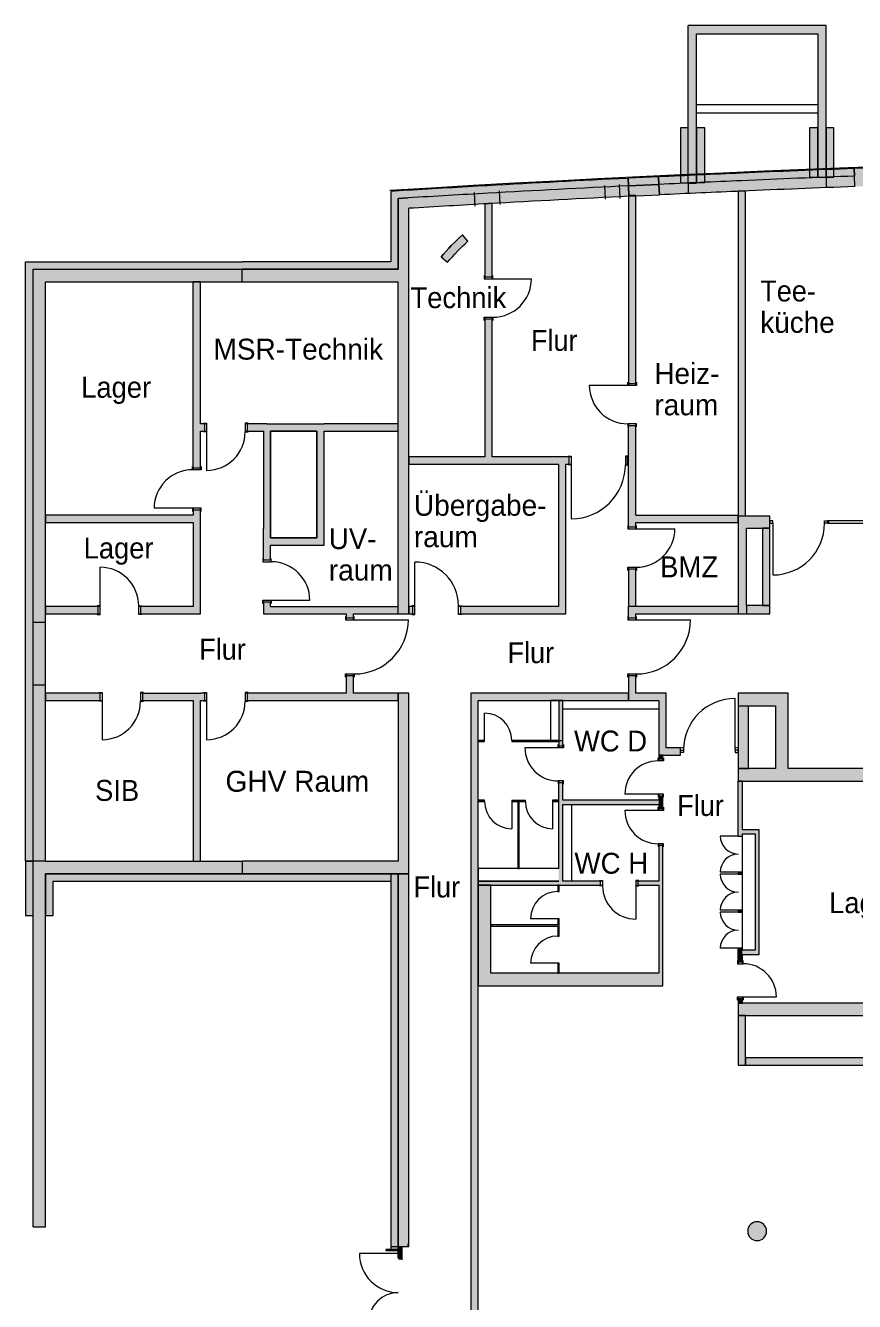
# Model space of a CAD drawing. Header units: inches. Extents: x 354311 to 431061, y 371078 to 433204.
# Drawn here: x 354311 to 374121, y 402725 to 433204 of the extents above; entities that cross this region are included whole.
import ezdxf

# ---------------------------------------------------------------- set-up
doc = ezdxf.new("R2010")
doc.units = ezdxf.units.IN
doc.header["$LTSCALE"] = 250
doc.header["$MEASUREMENT"] = 0
doc.linetypes.add('G1', pattern=[0.18, 0.12, -0.06])
doc.layers.add('Grundebene', color=7, linetype='Continuous')
doc.styles.add('ARIAL', font='arial.ttf', dxfattribs={"height": 0.2})

msp = doc.modelspace()

# ---------------------------------------------------------------- hatches: boundary and pattern name
at = {"layer": 'Grundebene', "true_color": 0x000000, "transparency": 33554687}
h = msp.add_hatch(color=18, dxfattribs=at)
h.paths.add_polyline_path([(370144, 429441), (370344, 429441), (370344, 429443), (370144, 429443)], flags=0)
h.paths.add_polyline_path([(370144, 429443), (370344, 429443), (370344, 430760), (370144, 430760)], flags=0)
h.paths.add_polyline_path([(370144, 430760), (370344, 430760), (370344, 433004), (370144, 433204)], flags=0)
for points in [[(370144, 433204), (370344, 433004), (373244, 433004), (373444, 433204)], [(373444, 433204), (373244, 433004), (373244, 429581), (373444, 429581)], [(369964, 430760), (369964, 429443), (370144, 429443), (370144, 430760)], [(370344, 429452), (370544, 429452), (370544, 430761), (370344, 430761)], [(373244, 430761), (373044, 430761), (373044, 429581), (373244, 429581)], [(373444, 429581), (373624, 429581), (373624, 430760), (373444, 430760)], [(369439, 429589), (371413, 429678), (371413, 429678), (374114, 429787), (374114, 429787), (374121, 429607), (374121, 429607), (371421, 429498), (371421, 429498), (369448, 429409)], [(374850, 429634), (374844, 429814), (374114, 429787), (374121, 429607)], [(374114, 429787), (374844, 429814), (374850, 429634), (374850, 429634), (374850, 429634), (374850, 429634), (374860, 429384), (374130, 429357), (374121, 429607), (374121, 429607)], [(363039, 429243), (363443, 429267), (363443, 429267), (365353, 429378), (368710, 429554), (368718, 429374), (368718, 429374), (365363, 429198), (365363, 429198), (363454, 429088), (363219, 429074)], [(369448, 429409), (369439, 429589), (368710, 429554), (368719, 429374)], [(369439, 429589), (369448, 429409), (369448, 429409), (369460, 429159), (368731, 429124), (368719, 429374), (368719, 429374), (368710, 429554)], [(369448, 429409), (371421, 429498), (371421, 429498), (374121, 429607), (374130, 429357), (374130, 429357), (371431, 429248), (371431, 429248), (369460, 429159)], [(363219, 429074), (363039, 429243), (363039, 427563), (363219, 427383)], [(363039, 429243), (363039, 427563), (363219, 427383), (363219, 429074)], [(363219, 429074), (363469, 428838), (364250, 428883), (365055, 428930), (365654, 428964), (366545, 429012), (367425, 429056), (368731, 429124), (368719, 429374), (365908, 429304)], [(369448, 429409), (368719, 429374), (368731, 429124), (369460, 429159)], [(363469, 428838), (363219, 429074), (363219, 427383), (363277, 427183), (363469, 427083)], [(363219, 429074), (363219, 427383), (363277, 427183), (363469, 427083), (363469, 428838)], [(364302, 427746), (364243, 427676), (364398, 427549), (364454, 427616), (364511, 427682), (364570, 427746), (364630, 427810), (364691, 427872), (364754, 427932), (364818, 427992), (364883, 428050), (364751, 428201), (364683, 428140), (364616, 428077), (364551, 428014), (364486, 427949), (364423, 427883), (364362, 427815)], [(354791, 413242), (354311, 413242), (354311, 427563), (354791, 427563)], [(354791, 427563), (363469, 427563), (363469, 427083), (354791, 427083)], [(363039, 427563), (359491, 427563), (359491, 427383), (363219, 427383)], [(363219, 427083), (363277, 427183), (363219, 427383), (359491, 427383), (359491, 427083)], [(363219, 419154), (363219, 422729), (363219, 427083), (363277, 427183), (363469, 427083), (363469, 422729), (363469, 419154)], [(363219, 423513), (363219, 423688), (361444, 423688), (361444, 423513)], [(360169, 423513), (360081, 423557), (359994, 423513), (359994, 421188), (360169, 421188)], [(361444, 423513), (361356, 423557), (361269, 423513), (361269, 420963), (361444, 420788)], [(367219, 419329), (367044, 419329), (367044, 422904), (367219, 422904)], [(358319, 421329), (358363, 421417), (358319, 421504), (354791, 421504), (354791, 421329)], [(372094, 421494), (371344, 421494), (371344, 421194), (372094, 421194)], [(361444, 420788), (361269, 420963), (360169, 420963), (360125, 420846), (360169, 420788)], [(371919, 419354), (372094, 419354), (372094, 421194), (371919, 421194)], [(368894, 419329), (368850, 419212), (368894, 419154), (371344, 419154), (371344, 419329)], [(363469, 417254), (363219, 417254), (363219, 413242), (363469, 412942)], [(363219, 417254), (363219, 413242), (363469, 412942), (363469, 417254)], [(363419, 401791), (364956, 401791), (364956, 417254), (365131, 417079), (365131, 417079), (365131, 401616), (363419, 401616)], [(365131, 417079), (364956, 417254), (364956, 401791), (365131, 401616)], [(368719, 417079), (368719, 417254), (364956, 417254), (365131, 417079)], [(368719, 417254), (364956, 417254), (365131, 417079), (368719, 417079)], [(369444, 417079), (369619, 417254), (368894, 417254), (368719, 417079)], [(369444, 415777), (369619, 415952), (369619, 417254), (369444, 417079)], [(372234, 416954), (372534, 417254), (371344, 417254), (371344, 416954)], [(372234, 415204), (372534, 415204), (372534, 415454), (372534, 417254), (372234, 416954), (372234, 415454)], [(358494, 417079), (358406, 417123), (358319, 417079), (358319, 413242), (358494, 413242)], [(367055, 417079), (367155, 417079), (367155, 415999), (367055, 415999)], [(371344, 416954), (371584, 416954), (371584, 415454), (371344, 415454)], [(365280, 416099), (365131, 416099), (365131, 416129), (365280, 416129)], [(367055, 416099), (365930, 416099), (365930, 416129), (367055, 416129)], [(369959, 415777), (369959, 415952), (369619, 415952), (369444, 415777)], [(369444, 415684), (369544, 415684), (369544, 415777), (369444, 415777)], [(376969, 415154), (377169, 415454), (372534, 415454), (372534, 415204), (372234, 415204), (372234, 415454), (371344, 415454), (371344, 415154)], [(377169, 415454), (372534, 415454), (372534, 415204), (372234, 415204), (372234, 415454), (371344, 415454), (371344, 415154), (376969, 415154)], [(371444, 413844), (371344, 413844), (371344, 415154), (371444, 415154)], [(367055, 415114), (367155, 415114), (367155, 412769), (367055, 412769)], [(365280, 414699), (365131, 414699), (365131, 414669), (365280, 414669)], [(365930, 414699), (366256, 414699), (366256, 414669), (365930, 414669)], [(366078, 413069), (366108, 413069), (366108, 414669), (366078, 414669)], [(366906, 414699), (367055, 414699), (367055, 414669), (366906, 414669)], [(367155, 414699), (369444, 414699), (369444, 414599), (367155, 414599)], [(369444, 414799), (369544, 414799), (369544, 414499), (369444, 414499)], [(371844, 413994), (371444, 413994), (371444, 413894), (371844, 413894)], [(369544, 410569), (369444, 410569), (369444, 413614), (369544, 413614)], [(371844, 411114), (371744, 411114), (371744, 413894), (371844, 413894)], [(354491, 413242), (354311, 413242), (354311, 411942), (354491, 411942)], [(354491, 413242), (354791, 413242), (354791, 404507), (354491, 404507)], [(354716, 413142), (354791, 413242), (358406, 413242), (359491, 413242), (359491, 412942), (358406, 412942), (354791, 412942)], [(354791, 412942), (359491, 412942), (359491, 413242), (363219, 413242), (363469, 412942), (363219, 412942), (363039, 412762), (354971, 412762)], [(359491, 413242), (359491, 412942), (363469, 412942), (363219, 413242)], [(371344, 412984), (371444, 412984), (371444, 412934), (371344, 412934)], [(354791, 412942), (354971, 412762), (363039, 412762), (363219, 412942)], [(354971, 412762), (354791, 412942), (354791, 411942), (354971, 411942)], [(363219, 412942), (363039, 412942), (363039, 404039), (363219, 404039)], [(363219, 412942), (363039, 412762), (363039, 403964), (363219, 403964)], [(363039, 412762), (363219, 412942), (363219, 412942), (363469, 412942), (363469, 404039), (363219, 404039), (363219, 404039), (363219, 403964), (363039, 403964)], [(363469, 412942), (363219, 412942), (363219, 404039), (363469, 404039)], [(365131, 412769), (368055, 412769), (368055, 412669), (365131, 412669)], [(368940, 412669), (369444, 412669), (369444, 412769), (368940, 412769)], [(365431, 410269), (365131, 410269), (365131, 412669), (365431, 412669)], [(367031, 412669), (367061, 412669), (367061, 412519), (367031, 412519)], [(371344, 412074), (371444, 412074), (371444, 412024), (371344, 412024)], [(367031, 411869), (367061, 411869), (367061, 411454), (367031, 411454)], [(365431, 411719), (367031, 411719), (367031, 411689), (365431, 411689)], [(371344, 410839), (371444, 410839), (371444, 411164), (371344, 411164)], [(371444, 411114), (371844, 411114), (371844, 411014), (371444, 411014)], [(369544, 410269), (365431, 410269), (365431, 410569), (369544, 410569)], [(367031, 410569), (367061, 410569), (367061, 410804), (367031, 410804)], [(371344, 409954), (371444, 409954), (371444, 409854), (371344, 409854)], [(371344, 409854), (376969, 409854), (376969, 409554), (371344, 409554)], [(371344, 408367), (371519, 408367), (371519, 409554), (371344, 409554)], [(376969, 408367), (376969, 408542), (371519, 408542), (371519, 408367)], [(363301, 403723), (363301, 404039), (363219, 404039), (363219, 403723)]]:
    msp.add_hatch(color=18, dxfattribs=at).paths.add_polyline_path(points, flags=0)
h = msp.add_hatch(color=18, dxfattribs=at)
h.paths.add_polyline_path([(374121, 429607), (374114, 429787), (371413, 429678), (371421, 429498)], flags=0)
h.paths.add_polyline_path([(371413, 429678), (369439, 429589), (369448, 429409), (371421, 429498)], flags=0)
h = msp.add_hatch(color=18, dxfattribs=at)
h.paths.add_polyline_path([(368718, 429374), (368710, 429554), (365353, 429378), (365363, 429198)], flags=0)
h.paths.add_polyline_path([(365353, 429378), (363443, 429267), (363039, 429243), (363219, 429074), (363454, 429088), (365363, 429198)], flags=0)
h = msp.add_hatch(color=18, dxfattribs=at)
h.paths.add_polyline_path([(374130, 429357), (374121, 429607), (371421, 429498), (371431, 429248)], flags=0)
h.paths.add_polyline_path([(371431, 429248), (371421, 429498), (369448, 429409), (369460, 429159)], flags=0)
h = msp.add_hatch(color=18, dxfattribs=at)
h.paths.add_polyline_path([(368731, 429124), (368718, 429374), (365363, 429198), (365377, 428949)], flags=0)
h.paths.add_polyline_path([(365377, 428949), (365363, 429198), (363454, 429088), (363219, 429074), (363469, 428838), (363469, 428838)], flags=0)
h = msp.add_hatch(color=18, dxfattribs=at)
h.paths.add_polyline_path([(368894, 429142), (368719, 429142), (368719, 424654), (368894, 424654)], flags=0)
h.paths.add_polyline_path([(368894, 423644), (368719, 423644), (368719, 421329), (368850, 421387), (368894, 421504)], flags=0)
h.paths.add_polyline_path([(368894, 421329), (368850, 421387), (368719, 421329), (368719, 421229), (368894, 421229)], flags=0)
h.paths.add_polyline_path([(368894, 420219), (368719, 420219), (368719, 419329), (368894, 419329)], flags=0)
h = msp.add_hatch(color=18, dxfattribs=at)
h.paths.add_polyline_path([(371519, 421494), (371519, 429248), (371431, 429248), (371344, 429245), (371344, 421494), (371431, 421494)], flags=0)
h.paths.add_polyline_path([(371519, 429249), (371434, 429249), (371431, 429248), (371519, 429248)], flags=0)
h = msp.add_hatch(color=18, dxfattribs=at)
h.paths.add_polyline_path([(365290, 427199), (365465, 427199), (365465, 428949), (365377, 428949), (365290, 428944)], flags=0)
h.paths.add_polyline_path([(365465, 426189), (365290, 426189), (365290, 422904), (365377, 422860), (365465, 422904)], flags=0)
h = msp.add_hatch(color=18, dxfattribs=at)
h.paths.add_polyline_path([(359491, 427383), (359491, 427563), (358406, 427563), (358406, 427383)], flags=0)
h.paths.add_polyline_path([(358406, 427563), (354311, 427563), (354491, 427383), (358406, 427383)], flags=0)
h = msp.add_hatch(color=18, dxfattribs=at)
h.paths.add_polyline_path([(359491, 427083), (359491, 427383), (358406, 427383), (358406, 427083)], flags=0)
h.paths.add_polyline_path([(358406, 427083), (358406, 427383), (354491, 427383), (354791, 427083)], flags=0)
h = msp.add_hatch(color=18, dxfattribs=at)
h.paths.add_polyline_path([(358319, 423513), (358450, 423571), (358494, 423688), (358494, 427083), (358319, 427083)], flags=0)
h.paths.add_polyline_path([(358494, 423513), (358450, 423571), (358319, 423513), (358319, 422639), (358494, 422639)], flags=0)
h.paths.add_polyline_path([(358494, 421629), (358319, 421629), (358319, 421504), (358363, 421417), (358494, 421417)], flags=0)
h.paths.add_polyline_path([(358494, 421417), (358363, 421417), (358319, 421329), (358319, 419329), (358494, 419154)], flags=0)
h = msp.add_hatch(color=18, dxfattribs=at)
h.paths.add_polyline_path([(363469, 427083), (363277, 427183), (363219, 427083), (363219, 422729), (363469, 422729)], flags=0)
h.paths.add_polyline_path([(363469, 422729), (363219, 422729), (363219, 419154), (363469, 419154)], flags=0)
h = msp.add_hatch(color=18, dxfattribs=at)
h.paths.add_polyline_path([(359994, 423513), (360081, 423557), (360081, 423688), (359604, 423688), (359604, 423513)], flags=0)
h.paths.add_polyline_path([(358594, 423513), (358594, 423688), (358494, 423688), (358450, 423571), (358494, 423513)], flags=0)
h = msp.add_hatch(color=18, dxfattribs=at)
h.paths.add_polyline_path([(361444, 423513), (361444, 423688), (361356, 423688), (361356, 423557), (361444, 423513)], flags=0)
h.paths.add_polyline_path([(361269, 423513), (361356, 423557), (361356, 423688), (360081, 423688), (360081, 423557), (360169, 423513)], flags=0)
h = msp.add_hatch(color=18, dxfattribs=at)
h.paths.add_polyline_path([(367044, 422729), (367131, 422773), (367131, 422904), (365465, 422904), (365377, 422860), (365377, 422729)], flags=0)
h.paths.add_polyline_path([(365377, 422729), (365377, 422860), (365290, 422904), (363469, 422904), (363469, 422729)], flags=0)
h = msp.add_hatch(color=18, dxfattribs=at)
h.paths.add_polyline_path([(368719, 422729), (368719, 422904), (368690, 422904), (368690, 422729)], flags=0)
h.paths.add_polyline_path([(367305, 422729), (367305, 422904), (367131, 422904), (367131, 422773), (367219, 422729)], flags=0)
h = msp.add_hatch(color=18, dxfattribs=at)
h.paths.add_polyline_path([(371344, 421504), (371344, 421494), (371344, 421494), (371344, 421504)], flags=0)
h.paths.add_polyline_path([(371344, 421504), (368894, 421504), (368850, 421387), (368894, 421329), (371344, 421329), (371344, 421494), (371344, 421494)], flags=0)
h = msp.add_hatch(color=18, dxfattribs=at)
h.paths.add_polyline_path([(371344, 419154), (371544, 419354), (371544, 421194), (371344, 421194)], flags=0)
h.paths.add_polyline_path([(371344, 421194), (371544, 421194), (371544, 421194), (371411, 421277), (371344, 421194)], flags=0)
h = msp.add_hatch(color=18, dxfattribs=at)
h.paths.add_polyline_path([(360169, 421188), (359994, 421188), (359994, 420788), (360125, 420846), (360169, 420963)], flags=0)
h.paths.add_polyline_path([(360169, 420788), (360125, 420846), (359994, 420788), (359994, 420439), (360169, 420439)], flags=0)
h.paths.add_polyline_path([(360169, 419429), (359994, 419429), (359994, 419154), (360169, 419329)], flags=0)
h = msp.add_hatch(color=18, dxfattribs=at)
h.paths.add_polyline_path([(358494, 419154), (358319, 419329), (357060, 419329), (357060, 419154)], flags=0)
h.paths.add_polyline_path([(356050, 419154), (356050, 419329), (354791, 419329), (354791, 419154)], flags=0)
h = msp.add_hatch(color=18, dxfattribs=at)
h.paths.add_polyline_path([(363219, 419154), (363219, 419329), (362062, 419329), (362062, 419198), (362150, 419154)], flags=0)
h.paths.add_polyline_path([(361975, 419154), (362062, 419198), (362062, 419329), (360169, 419329), (359994, 419154)], flags=0)
h = msp.add_hatch(color=18, dxfattribs=at)
h.paths.add_polyline_path([(362150, 419154), (362062, 419198), (361975, 419154), (361975, 419054), (362150, 419054)], flags=0)
h.paths.add_polyline_path([(362150, 417669), (361975, 417669), (361975, 417254), (362062, 417210), (362150, 417254)], flags=0)
h = msp.add_hatch(color=18, dxfattribs=at)
h.paths.add_polyline_path([(364704, 419329), (364704, 419154), (367219, 419154), (367219, 419329), (367044, 419329)], flags=0)
h.paths.add_polyline_path([(363569, 419154), (363569, 419329), (363469, 419329), (363469, 419154)], flags=0)
h = msp.add_hatch(color=18, dxfattribs=at)
h.paths.add_polyline_path([(368894, 419329), (368719, 419329), (368719, 419154), (368850, 419212), (368894, 419329)], flags=0)
h.paths.add_polyline_path([(368894, 419154), (368850, 419212), (368719, 419154), (368719, 419054), (368894, 419054)], flags=0)
h.paths.add_polyline_path([(368894, 417669), (368719, 417669), (368719, 417079), (368894, 417254)], flags=0)
h = msp.add_hatch(color=18, dxfattribs=at)
h.paths.add_polyline_path([(372094, 419154), (372094, 419354), (371544, 419354), (371344, 419154)], flags=0)
h.paths.add_polyline_path([(371344, 419154), (371544, 419354), (371544, 419354), (371344, 419154)], flags=0)
h = msp.add_hatch(color=18, dxfattribs=at)
h.paths.add_polyline_path([(358500, 417079), (358500, 417254), (358406, 417254), (358406, 417123), (358494, 417079)], flags=0)
h.paths.add_polyline_path([(358319, 417079), (358406, 417123), (358406, 417254), (357104, 417254), (357104, 417079)], flags=0)
h.paths.add_polyline_path([(356094, 417079), (356094, 417254), (354791, 417254), (354791, 417079)], flags=0)
h = msp.add_hatch(color=18, dxfattribs=at)
h.paths.add_polyline_path([(363219, 417079), (363219, 417254), (362150, 417254), (362062, 417210), (362062, 417079)], flags=0)
h.paths.add_polyline_path([(362062, 417079), (362062, 417210), (361975, 417254), (359604, 417254), (359604, 417079)], flags=0)
h.paths.add_polyline_path([(358594, 417079), (358594, 417254), (358500, 417254), (358500, 417079)], flags=0)
h = msp.add_hatch(color=18, dxfattribs=at)
h.paths.add_polyline_path([(354311, 413242), (354311, 411942), (354491, 411942), (354491, 413242)], flags=0)
h.paths.add_polyline_path([(354971, 412762), (354791, 412942), (354791, 411942), (354971, 411942)], flags=0)
h = msp.add_hatch(color=18, dxfattribs=at)
h.paths.add_polyline_path([(354791, 413242), (354491, 413242), (354491, 413242), (354716, 413142), (354791, 413242)], flags=0)
h.paths.add_polyline_path([(354791, 412942), (354716, 413142), (354491, 413242), (354491, 404507), (354791, 404507)], flags=0)
h = msp.add_hatch(color=18, dxfattribs=at)
h.paths.add_polyline_path([(354791, 413242), (354716, 413142), (354791, 412942), (358406, 412942), (358406, 413242)], flags=0)
h.paths.add_polyline_path([(358406, 413242), (358406, 412942), (359491, 412942), (359491, 413242)], flags=0)
h = msp.add_hatch(color=18, dxfattribs=at)
edge = h.paths.add_edge_path(flags=0)
edge.add_arc((371794, 404404), 225, 0, 360)
edge.add_arc((371794, 404404), 225, 0, 360)

# ---------------------------------------------------------------- linework, layer by layer
at = {"layer": 'Grundebene', "color": 18, "linetype": 'Continuous', "lineweight": 13, "true_color": 0x000000}
for p, q in [((370144, 429441), (370144, 433204)), ((373444, 433204), (370144, 433204)), ((373444, 429581), (373444, 433204)), ((370344, 429441), (370344, 433004)), ((370344, 433004), (373244, 433004)), ((373244, 433004), (373244, 429581)), ((370344, 431318), (373244, 431318)), ((370344, 431118), (373064, 431118)), ((370344, 431118), (373244, 431118)), ((370344, 431117), (373244, 431118)), ((373244, 431118), (373244, 429572)), ((369964, 430760), (369964, 429443)), ((370144, 430760), (369964, 430760)), ((370144, 429443), (370144, 430760)), ((370544, 430761), (370344, 430761)), ((370344, 430761), (370344, 429452)), ((370544, 429452), (370544, 430761)), ((373244, 430761), (373044, 430761)), ((373044, 430761), (373044, 429581)), ((373244, 429581), (373244, 430761)), ((373624, 430760), (373444, 430760)), ((373444, 430760), (373444, 429581)), ((373624, 429581), (373624, 430760)), ((374844, 429814), (374114, 429787)), ((374121, 429607), (374114, 429787)), ((374114, 429787), (374121, 429607)), ((369439, 429589), (368710, 429554)), ((368710, 429554), (368719, 429374)), ((368718, 429374), (368710, 429554)), ((369448, 429409), (369439, 429589)), ((369439, 429589), (369448, 429409)), ((369964, 429443), (370144, 429443)), ((370144, 429441), (370144, 429193)), ((370144, 429441), (370344, 429441)), ((370344, 429452), (370544, 429452)), ((373044, 429581), (373244, 429581)), ((373244, 429581), (373444, 429581)), ((373444, 429581), (373444, 429331)), ((373444, 429581), (373624, 429581)), ((374130, 429357), (374121, 429607)), ((363443, 429267), (363039, 429243)), ((363039, 429243), (363039, 427563)), ((365058, 428891), (365040, 429219)), ((365656, 428925), (365638, 429253)), ((365656, 428925), (365638, 429253)), ((368172, 429055), (368157, 429383)), ((368522, 429074), (368506, 429403)), ((368731, 429124), (368718, 429374)), ((368719, 429374), (369448, 429409)), ((369448, 429409), (368719, 429374)), ((368719, 429374), (369448, 429409)), ((368731, 429124), (368719, 429374)), ((368719, 429374), (368731, 429124)), ((368894, 429142), (368719, 429142)), ((368719, 429142), (368719, 424654)), ((368731, 429124), (369460, 429159)), ((368731, 429124), (369460, 429159)), ((368894, 424654), (368894, 429142)), ((369460, 429159), (369448, 429409)), ((369460, 429159), (369448, 429409)), ((369448, 429409), (369460, 429159)), ((371344, 429245), (371344, 421494)), ((371434, 429249), (371431, 429248)), ((371519, 429249), (371434, 429249)), ((371519, 421494), (371519, 429249)), ((363219, 429074), (363454, 429088)), ((363454, 429088), (363219, 429074)), ((363219, 427383), (363219, 429074)), ((363219, 429074), (363219, 427383)), ((363469, 427083), (363469, 428838)), ((363469, 428838), (363469, 428838)), ((365290, 428944), (365290, 427199)), ((365465, 428949), (365377, 428949)), ((365465, 427199), (365465, 428949)), ((364423, 427883), (364486, 427949)), ((364486, 427949), (364423, 427883)), ((364486, 427949), (364551, 428014)), ((364551, 428014), (364486, 427949)), ((364551, 428014), (364616, 428077)), ((364616, 428077), (364551, 428014)), ((364616, 428077), (364683, 428140)), ((364683, 428140), (364616, 428077)), ((364683, 428140), (364751, 428201)), ((364751, 428201), (364683, 428140)), ((364691, 427872), (364754, 427932)), ((364691, 427872), (364754, 427932)), ((364883, 428050), (364751, 428201)), ((364883, 428050), (364751, 428201)), ((364754, 427932), (364818, 427992)), ((364754, 427932), (364818, 427992)), ((364818, 427992), (364883, 428050)), ((364818, 427992), (364883, 428050)), ((364243, 427676), (364302, 427746)), ((364302, 427746), (364243, 427676)), ((364243, 427676), (364398, 427549)), ((364243, 427676), (364398, 427549)), ((364302, 427746), (364362, 427815)), ((364362, 427815), (364302, 427746)), ((364362, 427815), (364423, 427883)), ((364423, 427883), (364362, 427815)), ((364398, 427549), (364454, 427616)), ((364398, 427549), (364454, 427616)), ((364454, 427616), (364511, 427682)), ((364454, 427616), (364511, 427682)), ((364511, 427682), (364570, 427746)), ((364511, 427682), (364570, 427746)), ((364570, 427746), (364630, 427810)), ((364570, 427746), (364630, 427810)), ((364630, 427810), (364691, 427872)), ((364630, 427810), (364691, 427872)), ((354311, 413242), (354311, 427563)), ((354311, 427563), (359491, 427563)), ((354491, 413242), (354491, 427383)), ((354491, 413242), (354491, 427383)), ((354491, 427383), (359491, 427383)), ((354491, 427383), (359491, 427383)), ((363039, 427563), (359491, 427563)), ((359491, 427083), (359491, 427383)), ((359491, 427083), (359491, 427383)), ((359491, 427383), (363219, 427383)), ((363219, 427383), (359491, 427383)), ((354791, 413242), (354791, 427083)), ((354791, 427083), (359491, 427083)), ((358319, 422639), (358319, 427083)), ((358494, 427083), (358319, 427083)), ((358494, 423688), (358494, 427083)), ((359491, 427083), (363219, 427083)), ((363219, 419154), (363219, 427083)), ((363469, 419154), (363469, 427083)), ((365275, 427229), (365275, 427154)), ((365275, 427154), (365480, 427154)), ((365290, 427199), (365465, 427199)), ((365480, 427154), (365480, 427229)), ((365480, 427154), (366400, 427154)), ((365275, 426159), (365275, 426234)), ((365275, 426234), (365480, 426234)), ((365465, 426189), (365290, 426189)), ((365290, 426189), (365290, 422904)), ((365465, 422904), (365465, 426189)), ((365480, 426234), (365480, 426159)), ((365546, 426237), (365558, 426237)), ((368704, 424609), (367784, 424609)), ((368704, 424609), (368704, 424684)), ((368909, 424609), (368704, 424609)), ((368719, 424654), (368894, 424654)), ((368909, 424684), (368909, 424609)), ((358594, 423688), (358494, 423688)), ((358564, 423703), (358639, 423703)), ((358594, 423513), (358594, 423688)), ((358639, 423703), (358639, 423498)), ((359634, 423703), (359559, 423703)), ((359559, 423703), (359559, 423498)), ((360081, 423688), (359604, 423688)), ((359604, 423688), (359604, 423513)), ((360081, 423688), (361444, 423688)), ((363219, 423688), (361444, 423688)), ((363219, 423513), (363219, 423688)), ((368909, 423689), (368704, 423689)), ((368704, 423689), (368704, 423614)), ((368909, 423614), (368909, 423689)), ((358494, 422639), (358494, 423513)), ((358494, 423513), (358594, 423513)), ((358639, 423498), (358564, 423498)), ((358639, 423498), (358639, 422578)), ((359559, 423498), (359634, 423498)), ((359604, 423513), (359994, 423513)), ((359994, 423513), (359994, 421188)), ((360169, 420963), (360169, 423513)), ((360169, 423513), (361269, 423513)), ((360169, 421188), (360169, 423513)), ((360169, 423513), (361269, 423513)), ((360169, 423513), (360169, 420963)), ((361269, 423513), (360169, 423513)), ((361269, 423513), (361269, 420963)), ((361269, 423513), (361269, 420963)), ((361269, 420963), (361269, 423513)), ((361444, 423513), (363219, 423513)), ((361444, 420788), (361444, 423513)), ((368719, 421229), (368719, 423644)), ((368894, 423644), (368719, 423644)), ((368894, 421504), (368894, 423644)), ((365290, 422904), (363469, 422904)), ((363469, 422904), (363469, 422729)), ((367131, 422904), (365465, 422904)), ((367305, 422904), (367131, 422904)), ((367275, 422919), (367350, 422919)), ((367305, 422729), (367305, 422904)), ((367350, 422919), (367350, 422714)), ((368720, 422919), (368645, 422919)), ((368645, 422919), (368645, 422714)), ((368719, 422904), (368690, 422904)), ((368690, 422904), (368690, 422729)), ((368719, 422729), (368719, 422904)), ((358304, 422594), (358304, 422669)), ((358509, 422594), (358304, 422594)), ((358319, 422639), (358494, 422639)), ((358509, 422669), (358509, 422594)), ((363469, 422729), (367044, 422729)), ((367044, 422729), (367044, 419329)), ((367219, 419329), (367219, 422729)), ((367219, 422729), (367305, 422729)), ((367350, 422714), (367275, 422714)), ((367350, 422714), (367350, 421419)), ((368645, 422714), (368720, 422714)), ((368690, 422729), (368719, 422729)), ((358304, 421674), (357384, 421674)), ((358509, 421674), (358304, 421674)), ((358304, 421674), (358304, 421599)), ((358494, 421629), (358319, 421629)), ((358319, 421629), (358319, 421504)), ((358494, 419154), (358494, 421629)), ((358509, 421599), (358509, 421674)), ((358319, 421504), (354791, 421504)), ((354791, 421504), (354791, 421329)), ((354791, 421329), (358319, 421329)), ((358319, 421329), (358319, 419329)), ((368704, 421259), (368704, 421184)), ((368719, 421229), (368894, 421229)), ((368894, 421504), (371344, 421504)), ((368894, 421329), (371344, 421329)), ((368894, 421229), (368894, 421329)), ((368909, 421184), (368909, 421259)), ((371344, 421494), (371344, 421504)), ((371344, 421494), (371431, 421494)), ((371344, 421494), (372094, 421494)), ((371344, 421494), (371344, 421194)), ((371344, 421494), (371344, 421494)), ((371344, 421329), (371344, 421494)), ((371344, 421494), (371344, 421494)), ((372094, 421194), (372094, 421494)), ((372169, 421374), (372094, 421374)), ((372094, 421374), (372094, 421314)), ((372094, 421314), (372169, 421314)), ((372169, 421314), (372169, 421374)), ((372169, 421314), (372169, 420079)), ((373404, 421374), (373479, 421374)), ((373404, 421314), (373404, 421374)), ((373479, 421314), (373404, 421314)), ((373479, 421374), (373479, 421314)), ((373509, 421374), (373479, 421374)), ((373479, 421374), (373479, 421314)), ((373479, 421314), (373509, 421314)), ((373509, 421314), (373509, 421374)), ((374564, 421374), (373509, 421374)), ((373509, 421314), (374564, 421314)), ((359994, 420439), (359994, 421188)), ((360169, 420963), (360169, 421188)), ((361269, 420963), (360169, 420963)), ((361269, 420963), (360169, 420963)), ((360169, 420963), (361269, 420963)), ((368704, 421184), (368909, 421184)), ((368909, 421184), (369829, 421184)), ((371344, 421194), (371344, 421194)), ((371344, 421194), (371344, 419154)), ((371544, 421194), (372094, 421194)), ((371544, 419354), (371544, 421194)), ((372094, 421194), (371919, 421194)), ((371919, 421194), (371919, 419354)), ((372094, 419354), (372094, 421194)), ((360169, 420439), (360169, 420788)), ((360169, 420788), (361444, 420788)), ((359979, 420469), (359979, 420394)), ((359979, 420394), (360184, 420394)), ((359994, 420439), (360169, 420439)), ((360184, 420394), (360184, 420469)), ((363614, 419344), (363614, 420389)), ((356095, 419344), (356095, 420264)), ((368704, 420189), (368704, 420264)), ((368704, 420264), (368909, 420264)), ((368894, 420219), (368719, 420219)), ((368719, 420219), (368719, 419329)), ((368894, 419329), (368894, 420219)), ((368909, 420264), (368909, 420189)), ((359979, 419399), (359979, 419474)), ((359979, 419474), (360184, 419474)), ((360169, 419429), (359994, 419429)), ((359994, 419429), (359994, 419154)), ((360169, 419329), (360169, 419429)), ((360184, 419474), (360184, 419399)), ((360184, 419474), (361104, 419474)), ((356050, 419329), (354791, 419329)), ((354791, 419329), (354791, 419154)), ((354791, 419154), (356050, 419154)), ((356095, 419344), (356020, 419344)), ((356020, 419139), (356095, 419139)), ((356050, 419154), (356050, 419329)), ((356095, 419139), (356095, 419344)), ((357015, 419139), (357015, 419344)), ((357015, 419344), (357090, 419344)), ((357090, 419139), (357015, 419139)), ((358319, 419329), (357060, 419329)), ((357060, 419329), (357060, 419154)), ((357060, 419154), (358494, 419154)), ((359994, 419154), (361975, 419154)), ((360169, 419329), (363219, 419329)), ((361960, 419084), (361960, 419009)), ((361975, 419154), (361975, 419054)), ((362150, 419154), (363219, 419154)), ((362150, 419054), (362150, 419154)), ((362165, 419009), (362165, 419084)), ((363219, 419154), (363219, 419329)), ((363219, 419154), (363469, 419154)), ((363569, 419329), (363469, 419329)), ((363469, 419329), (363469, 419154)), ((363469, 419154), (363569, 419154)), ((363614, 419344), (363539, 419344)), ((363539, 419139), (363614, 419139)), ((363569, 419154), (363569, 419329)), ((363614, 419139), (363614, 419344)), ((364659, 419139), (364659, 419344)), ((364659, 419344), (364734, 419344)), ((364734, 419139), (364659, 419139)), ((364704, 419329), (364704, 419154)), ((367044, 419329), (364704, 419329)), ((364704, 419154), (367219, 419154)), ((367219, 419154), (367219, 419329)), ((368704, 419084), (368704, 419009)), ((368894, 419329), (368719, 419329)), ((368719, 419054), (368719, 419329)), ((371344, 419329), (368894, 419329)), ((368894, 419154), (371344, 419154)), ((368894, 419054), (368894, 419154)), ((368909, 419009), (368909, 419084)), ((371344, 419154), (372094, 419154)), ((371544, 419354), (371544, 419154)), ((372094, 419354), (371544, 419354)), ((371919, 419354), (372094, 419354)), ((372094, 419154), (372094, 419354)), ((354491, 418954), (354791, 418954)), ((361960, 419009), (362165, 419009)), ((361975, 419054), (362150, 419054)), ((362165, 419009), (363460, 419009)), ((368704, 419009), (368909, 419009)), ((368719, 419054), (368894, 419054)), ((368909, 419009), (370204, 419009)), ((361960, 417639), (361960, 417714)), ((361960, 417714), (362165, 417714)), ((362150, 417669), (361975, 417669)), ((361975, 417669), (361975, 417254)), ((362150, 417254), (362150, 417669)), ((362165, 417714), (362165, 417639)), ((368704, 417639), (368704, 417714)), ((368704, 417714), (368909, 417714)), ((368894, 417669), (368719, 417669)), ((368719, 417669), (368719, 417079)), ((368894, 417254), (368894, 417669)), ((368909, 417714), (368909, 417639)), ((354491, 417454), (354791, 417454)), ((356094, 417254), (354791, 417254)), ((354791, 417254), (354791, 417079)), ((356064, 417269), (356139, 417269)), ((356094, 417079), (356094, 417254)), ((356139, 417269), (356139, 417064)), ((357134, 417269), (357059, 417269)), ((357059, 417269), (357059, 417064)), ((357104, 417254), (358500, 417254)), ((357104, 417254), (357104, 417079)), ((358594, 417254), (358500, 417254)), ((358564, 417269), (358639, 417269)), ((358594, 417079), (358594, 417254)), ((358639, 417269), (358639, 417064)), ((359634, 417269), (359559, 417269)), ((359559, 417269), (359559, 417064)), ((361975, 417254), (359604, 417254)), ((359604, 417254), (359604, 417079)), ((363219, 417254), (362150, 417254)), ((363469, 417254), (363219, 417254)), ((363219, 417254), (363219, 413242)), ((363219, 417079), (363219, 417254)), ((363469, 412942), (363469, 417254)), ((364956, 417254), (364956, 401791)), ((368719, 417254), (364956, 417254)), ((368719, 417254), (368719, 417079)), ((368719, 417079), (368719, 417254)), ((369619, 417254), (368894, 417254)), ((369619, 415952), (369619, 417254)), ((372534, 417254), (371344, 417254)), ((371344, 417254), (371344, 416954)), ((372534, 415454), (372534, 417254)), ((354791, 417079), (356094, 417079)), ((356139, 417064), (356064, 417064)), ((356139, 417064), (356139, 416144)), ((357059, 417064), (357134, 417064)), ((357104, 417079), (358319, 417079)), ((358319, 417079), (358319, 413242)), ((358494, 413242), (358494, 417079)), ((358494, 417079), (358500, 417079)), ((358500, 417079), (358594, 417079)), ((358639, 417064), (358564, 417064)), ((358639, 417064), (358639, 416144)), ((359559, 417064), (359634, 417064)), ((359604, 417079), (363219, 417079)), ((365131, 401616), (365131, 417079)), ((365131, 417079), (368719, 417079)), ((367155, 417079), (366855, 417079)), ((366855, 417079), (366855, 416129)), ((367155, 417079), (367055, 417079)), ((367055, 417079), (367055, 415999)), ((367155, 415999), (367155, 417079)), ((367155, 416129), (367155, 417079)), ((368719, 417079), (369444, 417079)), ((369444, 417079), (369444, 415777)), ((371269, 415895), (371269, 417130)), ((371344, 416954), (372234, 416954)), ((371344, 416954), (371344, 415777)), ((371584, 415777), (371584, 416954)), ((372234, 416954), (372234, 415454)), ((365280, 416129), (365280, 416779)), ((367155, 416879), (369444, 416879)), ((371344, 416854), (371344, 416054)), ((371584, 416054), (371584, 416854)), ((365131, 416129), (365131, 416099)), ((365280, 416129), (365131, 416129)), ((365131, 416099), (365280, 416099)), ((365280, 416099), (365280, 416129)), ((365930, 416129), (365930, 416099)), ((367055, 416129), (365930, 416129)), ((365930, 416099), (367055, 416099)), ((366855, 416129), (367155, 416129)), ((367040, 415954), (367040, 416029)), ((367055, 416099), (367055, 416129)), ((367170, 416029), (367170, 415954)), ((367040, 415954), (366245, 415954)), ((367170, 415954), (367040, 415954)), ((367055, 415999), (367155, 415999)), ((369544, 415777), (369444, 415777)), ((369544, 415777), (369444, 415777)), ((369444, 415777), (369444, 415684)), ((369444, 415777), (369959, 415777)), ((369544, 415684), (369544, 415777)), ((369959, 415952), (369619, 415952)), ((369959, 415777), (369959, 415952)), ((369959, 415835), (369959, 415895)), ((369959, 415895), (370034, 415895)), ((370034, 415835), (369959, 415835)), ((370034, 415895), (370034, 415835)), ((371344, 415895), (371269, 415895)), ((371269, 415895), (371269, 415835)), ((371269, 415835), (371344, 415835)), ((371344, 415835), (371344, 415895)), ((371344, 415777), (371344, 415454)), ((371584, 415454), (371584, 415777)), ((369429, 415639), (369429, 415714)), ((369559, 415639), (369429, 415639)), ((369444, 415684), (369544, 415684)), ((369559, 415714), (369559, 415639)), ((372234, 415454), (371344, 415454)), ((371344, 415454), (371344, 415154)), ((371344, 415454), (371584, 415454)), ((377169, 415454), (372534, 415454)), ((367170, 415159), (367040, 415159)), ((367040, 415159), (367040, 415084)), ((367170, 415084), (367170, 415159)), ((371344, 415154), (376969, 415154)), ((371444, 415154), (371344, 415154)), ((371344, 413844), (371344, 415154)), ((371444, 413994), (371444, 415154)), ((367155, 415114), (367055, 415114)), ((367055, 413069), (367055, 415114)), ((367155, 414699), (367155, 415114)), ((369429, 414844), (368634, 414844)), ((369559, 414844), (369429, 414844)), ((369429, 414844), (369429, 414769)), ((369559, 414769), (369559, 414844)), ((365131, 414699), (365131, 414669)), ((365280, 414699), (365131, 414699)), ((365131, 414669), (365280, 414669)), ((365280, 414669), (365280, 414699)), ((365930, 414699), (366256, 414699)), ((365930, 414699), (365930, 414669)), ((365930, 414669), (366078, 414669)), ((365930, 414669), (365930, 414019)), ((366078, 414669), (366078, 413069)), ((366108, 414669), (366256, 414669)), ((366108, 413069), (366108, 414669)), ((366256, 414669), (366256, 414699)), ((366906, 414699), (366906, 414669)), ((367055, 414699), (366906, 414699)), ((366906, 414669), (367055, 414669)), ((366906, 414669), (366906, 414019)), ((367055, 414669), (367055, 414699)), ((369444, 414699), (367155, 414699)), ((367155, 414599), (367355, 414599)), ((367155, 412769), (367155, 414599)), ((367155, 414599), (369444, 414599)), ((367355, 414599), (367355, 412769)), ((369429, 414454), (369429, 414529)), ((369544, 414799), (369444, 414799)), ((369444, 414799), (369444, 414699)), ((369444, 414599), (369444, 414499)), ((369544, 414499), (369544, 414799)), ((369559, 414529), (369559, 414454)), ((369429, 414454), (368634, 414454)), ((369559, 414454), (369429, 414454)), ((369444, 414499), (369544, 414499)), ((371844, 413994), (371444, 413994)), ((371844, 411014), (371844, 413994)), ((369559, 413659), (369429, 413659)), ((369429, 413659), (369429, 413584)), ((369544, 413614), (369444, 413614)), ((369444, 413614), (369444, 412769)), ((369544, 410269), (369544, 413614)), ((369559, 413584), (369559, 413659)), ((371344, 413844), (370914, 413844)), ((371344, 413844), (371444, 413844)), ((371344, 413844), (371444, 413844)), ((371444, 413894), (371744, 413894)), ((371444, 413844), (371444, 413894)), ((371444, 412984), (371444, 413844)), ((371744, 413894), (371744, 411114)), ((354311, 413242), (354491, 413242)), ((354491, 413242), (354311, 413242)), ((354311, 413242), (354311, 411942)), ((354791, 413242), (354491, 413242)), ((354491, 411942), (354491, 413242)), ((354491, 404507), (354491, 413242)), ((354791, 413242), (359491, 413242)), ((354791, 413242), (354791, 413242)), ((358319, 413242), (358494, 413242)), ((359491, 413242), (359491, 412942)), ((359491, 413242), (359491, 412942)), ((363219, 413242), (359491, 413242)), ((365131, 413069), (365131, 412769)), ((367055, 413069), (365131, 413069)), ((366078, 413069), (366108, 413069)), ((371344, 412984), (370914, 412984)), ((371444, 412984), (371344, 412984)), ((371344, 412984), (371344, 412934)), ((371344, 412984), (371444, 412984)), ((371444, 412934), (371444, 412984)), ((354791, 412942), (359491, 412942)), ((363219, 412942), (354791, 412942)), ((354791, 412942), (354791, 411942)), ((354791, 404507), (354791, 412942)), ((354971, 412762), (363039, 412762)), ((354971, 411942), (354971, 412762)), ((359491, 412942), (363469, 412942)), ((363219, 412942), (363039, 412942)), ((363039, 412942), (363039, 404039)), ((363039, 412762), (363039, 403964)), ((363219, 404039), (363219, 412942)), ((363469, 412942), (363219, 412942)), ((363219, 412942), (363219, 404039)), ((363219, 403964), (363219, 412942)), ((363469, 404039), (363469, 412942)), ((365131, 412769), (365131, 412669)), ((367055, 412769), (365131, 412769)), ((365131, 412769), (367055, 412769)), ((368055, 412769), (367155, 412769)), ((368025, 412784), (368100, 412784)), ((368055, 412669), (368055, 412769)), ((368100, 412784), (368100, 412654)), ((368970, 412784), (368895, 412784)), ((368895, 412784), (368895, 412654)), ((368940, 412769), (368940, 412669)), ((369444, 412769), (368940, 412769)), ((371344, 412934), (370914, 412934)), ((371344, 412934), (371444, 412934)), ((371344, 412934), (371444, 412934)), ((371444, 412074), (371444, 412934)), ((365431, 412669), (365131, 412669)), ((365131, 412669), (365131, 410269)), ((365131, 412669), (368055, 412669)), ((365431, 410569), (365431, 412669)), ((367061, 412669), (367031, 412669)), ((367031, 412669), (367031, 412519)), ((367031, 412519), (367061, 412519)), ((367061, 412519), (367061, 412669)), ((368100, 412654), (368025, 412654)), ((368895, 412654), (368970, 412654)), ((368895, 412654), (368895, 411859)), ((368940, 412669), (369444, 412669)), ((369444, 412669), (369444, 410569)), ((371344, 412074), (370914, 412074)), ((371444, 412074), (371344, 412074)), ((371344, 412074), (371344, 412024)), ((371344, 412074), (371444, 412074)), ((371444, 412024), (371444, 412074)), ((354311, 411942), (354491, 411942)), ((354791, 411942), (354971, 411942)), ((367031, 411869), (366381, 411869)), ((367061, 411869), (367031, 411869)), ((367031, 411869), (367031, 411719)), ((367061, 411454), (367061, 411869)), ((371344, 412024), (370914, 412024)), ((371344, 412024), (371444, 412024)), ((371344, 412024), (371444, 412024)), ((371444, 411164), (371444, 412024)), ((365431, 411719), (365431, 411689)), ((367031, 411719), (365431, 411719)), ((365431, 411689), (367031, 411689)), ((367031, 411689), (367031, 411454)), ((367031, 411454), (367061, 411454)), ((371344, 411164), (370914, 411164)), ((371444, 411164), (371344, 411164)), ((371344, 410839), (371344, 411164)), ((371344, 411164), (371444, 411164)), ((371444, 411114), (371444, 411164)), ((371329, 410869), (371329, 410794)), ((371744, 411114), (371444, 411114)), ((371444, 411014), (371844, 411014)), ((371444, 410839), (371444, 411014)), ((371459, 410794), (371459, 410869)), ((369444, 410569), (365431, 410569)), ((367031, 410804), (366381, 410804)), ((367061, 410804), (367031, 410804)), ((367031, 410804), (367031, 410569)), ((367031, 410569), (367061, 410569)), ((367061, 410569), (367061, 410804)), ((371329, 410794), (371459, 410794)), ((371344, 410839), (371444, 410839)), ((365131, 410269), (369544, 410269)), ((371329, 409924), (371329, 409999)), ((371329, 409999), (371459, 409999)), ((371444, 409954), (371344, 409954)), ((371344, 409954), (371344, 409854)), ((371444, 409854), (371444, 409954)), ((371459, 409999), (371459, 409924)), ((371459, 409999), (372254, 409999)), ((371344, 409854), (371344, 409554)), ((376969, 409854), (371344, 409854)), ((371344, 409854), (371444, 409854)), ((371519, 409554), (371344, 409554)), ((371344, 409554), (371344, 408367)), ((371344, 409554), (376969, 409554)), ((371519, 408367), (371519, 409554)), ((376969, 408542), (371519, 408542)), ((371519, 408542), (371519, 408367)), ((371344, 408367), (371519, 408367)), ((371519, 408367), (376969, 408367)), ((354491, 404507), (354791, 404507)), ((363219, 403869), (362289, 403869)), ((362919, 403964), (362919, 403944)), ((363219, 403964), (362919, 403964)), ((362919, 403944), (363219, 403944)), ((363039, 404039), (363219, 404039)), ((363039, 403964), (363219, 403964)), ((363219, 404039), (363469, 404039)), ((363219, 403757), (363219, 404039)), ((363219, 404039), (363301, 404039)), ((363219, 403944), (363219, 403964)), ((363279, 403944), (363219, 403944)), ((363219, 403944), (363219, 403869)), ((363219, 403869), (363279, 403869)), ((363279, 403869), (363279, 403944)), ((363301, 404039), (363301, 403723)), ((363444, 404104), (363444, 404039)), ((363198, 402939), (363198, 402939))]:
    msp.add_line(p, q, dxfattribs=at)
at = {"layer": 'Grundebene', "color": 18, "linetype": 'G1', "lineweight": 13, "true_color": 0x000000}
for p, q in [((365290, 427199), (365290, 427154)), ((365465, 427154), (365465, 427199)), ((365290, 426234), (365290, 426189)), ((365465, 426189), (365465, 426234)), ((368719, 424654), (368719, 424609)), ((368894, 424609), (368894, 424654)), ((358639, 423688), (358594, 423688)), ((359604, 423688), (359559, 423688)), ((368719, 423689), (368719, 423644)), ((368894, 423644), (368894, 423689)), ((358594, 423513), (358639, 423513)), ((359559, 423513), (359604, 423513)), ((367350, 422904), (367305, 422904)), ((368690, 422904), (368645, 422904)), ((358319, 422639), (358319, 422594)), ((358494, 422594), (358494, 422639)), ((367305, 422729), (367350, 422729)), ((368645, 422729), (368690, 422729)), ((358319, 421674), (358319, 421629)), ((358494, 421629), (358494, 421674)), ((368719, 421229), (368719, 421184)), ((368894, 421184), (368894, 421229)), ((368719, 420264), (368719, 420219)), ((368894, 420219), (368894, 420264)), ((356095, 419329), (356050, 419329)), ((356050, 419154), (356095, 419154)), ((357060, 419329), (357015, 419329)), ((357015, 419154), (357060, 419154)), ((363614, 419329), (363569, 419329)), ((363569, 419154), (363614, 419154)), ((364704, 419329), (364659, 419329)), ((364659, 419154), (364704, 419154)), ((361975, 419054), (361975, 419009)), ((362150, 419009), (362150, 419054)), ((368719, 419054), (368719, 419009)), ((368894, 419009), (368894, 419054)), ((361975, 417714), (361975, 417669)), ((362150, 417669), (362150, 417714)), ((368719, 417714), (368719, 417669)), ((368894, 417669), (368894, 417714)), ((356139, 417254), (356094, 417254)), ((357104, 417254), (357059, 417254)), ((358639, 417254), (358594, 417254)), ((359604, 417254), (359559, 417254)), ((356094, 417079), (356139, 417079)), ((357059, 417079), (357104, 417079)), ((358594, 417079), (358639, 417079)), ((359559, 417079), (359604, 417079)), ((367055, 415999), (367055, 415954)), ((367155, 415954), (367155, 415999)), ((370035, 415952), (369959, 415952)), ((371344, 415952), (371269, 415952)), ((369444, 415684), (369444, 415639)), ((369544, 415639), (369544, 415684)), ((367055, 415159), (367055, 415114)), ((367155, 415114), (367155, 415159)), ((369444, 414844), (369444, 414799)), ((369544, 414799), (369544, 414844)), ((369444, 414499), (369444, 414454)), ((369544, 414454), (369544, 414499)), ((369444, 413659), (369444, 413614)), ((369544, 413614), (369544, 413659)), ((371444, 412984), (371444, 413844)), ((368100, 412769), (368055, 412769)), ((368940, 412769), (368895, 412769)), ((371444, 412074), (371444, 412934)), ((368055, 412669), (368100, 412669)), ((368895, 412669), (368940, 412669)), ((371444, 411164), (371444, 412024)), ((371344, 410839), (371344, 410794)), ((371444, 410794), (371444, 410839)), ((371344, 409999), (371344, 409954)), ((371444, 409954), (371444, 409999))]:
    msp.add_line(p, q, dxfattribs=at)
at = {"layer": 'Grundebene', "color": 18, "linetype": 'Continuous', "lineweight": 13, "true_color": 0x000000}
for centre, radius, start, end in [((392021, -47864), 478007, 85.83939, 93.47847), ((392021, -47789), 477911, 92.14734, 92.47144), ((392021, -47789), 477911, 92.79587, 93.19879), ((392021, -47789), 477911, 92.47144, 92.70827), ((392021, -47789), 477731, 92.47144, 92.70827), ((392021, -47789), 477731, 92.47144, 92.70827), ((392021, -47789), 477731, 92.14734, 92.47144), ((392021, -47789), 477731, 92.14734, 92.47144), ((392021, -47789), 477911, 93.19879, 93.42818), ((392021, -47789), 477731, 93.19879, 93.42818), ((392021, -47789), 477731, 93.19879, 93.42818), ((392021, -47789), 477731, 92.79587, 93.19879), ((392021, -47789), 477731, 92.79587, 93.19879), ((392021, -47789), 477481, 92.47144, 92.70827), ((392021, -47789), 477481, 92.47144, 92.48195), ((392021, -47789), 477481, 92.14734, 92.47144), ((392021, -47789), 477481, 93.19879, 93.42818), ((392021, -47789), 477481, 92.79587, 93.19879), ((365480, 427154), 920, 270, 0), ((368704, 424609), 920, 180, 270), ((358639, 423498), 920, 270, 360), ((358304, 421674), 920, 90, 180), ((367350, 422714), 1295, 270, 360), ((372169, 421314), 1235, 269.9999, 359.9999), ((368909, 421184), 920, 270, 360), ((360184, 419474), 920, 0, 90), ((363614, 419344), 1045, 360, 90), ((356095, 419344), 920, 0, 90), ((362165, 419009), 1295, 270, 360), ((368909, 419009), 1295, 270, 0), ((356139, 417064), 920, 270, 360), ((358639, 417064), 920, 270, 360), ((371269, 415895), 1235, 90, 180), ((365280, 416129), 650, 0, 90), ((367040, 415954), 795, 180, 270), ((369429, 414844), 795, 90, 180), ((365930, 414669), 650, 180, 270), ((366906, 414669), 650, 180, 270), ((369429, 414454), 795, 180, 270), ((371344, 413844), 430, 180, 270), ((371344, 412984), 430, 90, 180), ((371344, 412934), 430, 180, 270), ((367031, 411869), 650, 90, 180), ((368895, 412654), 795, 180, 270), ((371344, 412074), 430, 90, 180), ((371344, 412024), 430, 180, 270), ((371344, 411164), 430, 90, 180), ((367031, 410804), 650, 90, 180), ((371459, 409999), 795, 0, 90), ((371794, 404404), 225, 0, 180), ((371794, 404404), 225, 180, 0), ((363219, 403869), 930, 180, 270), ((363219, 402239), 700, 90, 180)]:
    msp.add_arc(centre, radius, start, end, dxfattribs=at)

# ---------------------------------------------------------------- texts
at = {"layer": 'Grundebene', "color": 18, "lineweight": 18, "true_color": 0x000000, "style": 'ARIAL'}
for s, width, p in [('Tee-', 0.92518, (371869, 426613)), ('Technik', 0.935798, (363511, 426453)), ('küche', 0.9551, (371869, 425863)), ('Flur', 0.923524, (366390, 425433)), ('MSR-Technik', 0.957553, (358804, 425223)), ('Heiz-', 0.954362, (369338, 424643)), ('Lager', 0.934191, (355643, 424313)), ('raum', 0.960912, (369338, 423893)), ('Übergabe-', 0.960586, (363592, 421493)), ('Lager', 0.934191, (355701, 420473)), ('UV-', 0.946712, (361559, 420697)), ('raum', 0.96024, (363592, 420743)), ('raum', 0.96048, (361559, 419947)), ('BMZ', 0.944805, (369473, 420023)), ('Flur', 0.923524, (358462, 418055)), ('Flur', 0.923524, (365830, 417973)), ('WC D', 0.937721, (367418, 415863)), ('SIB', 0.935455, (355974, 414683)), ('GHV Raum', 0.962218, (359089, 414901)), ('Flur', 0.923524, (369886, 414323)), ('WC H', 0.947638, (367429, 412943)), ('Flur', 0.923524, (363584, 412377)), ('Lager', 0.934191, (373516, 412001))]:
    msp.add_text(s, height=500, dxfattribs=dict(at, width=width)).set_placement(p)

doc.saveas('drawing.dxf')
